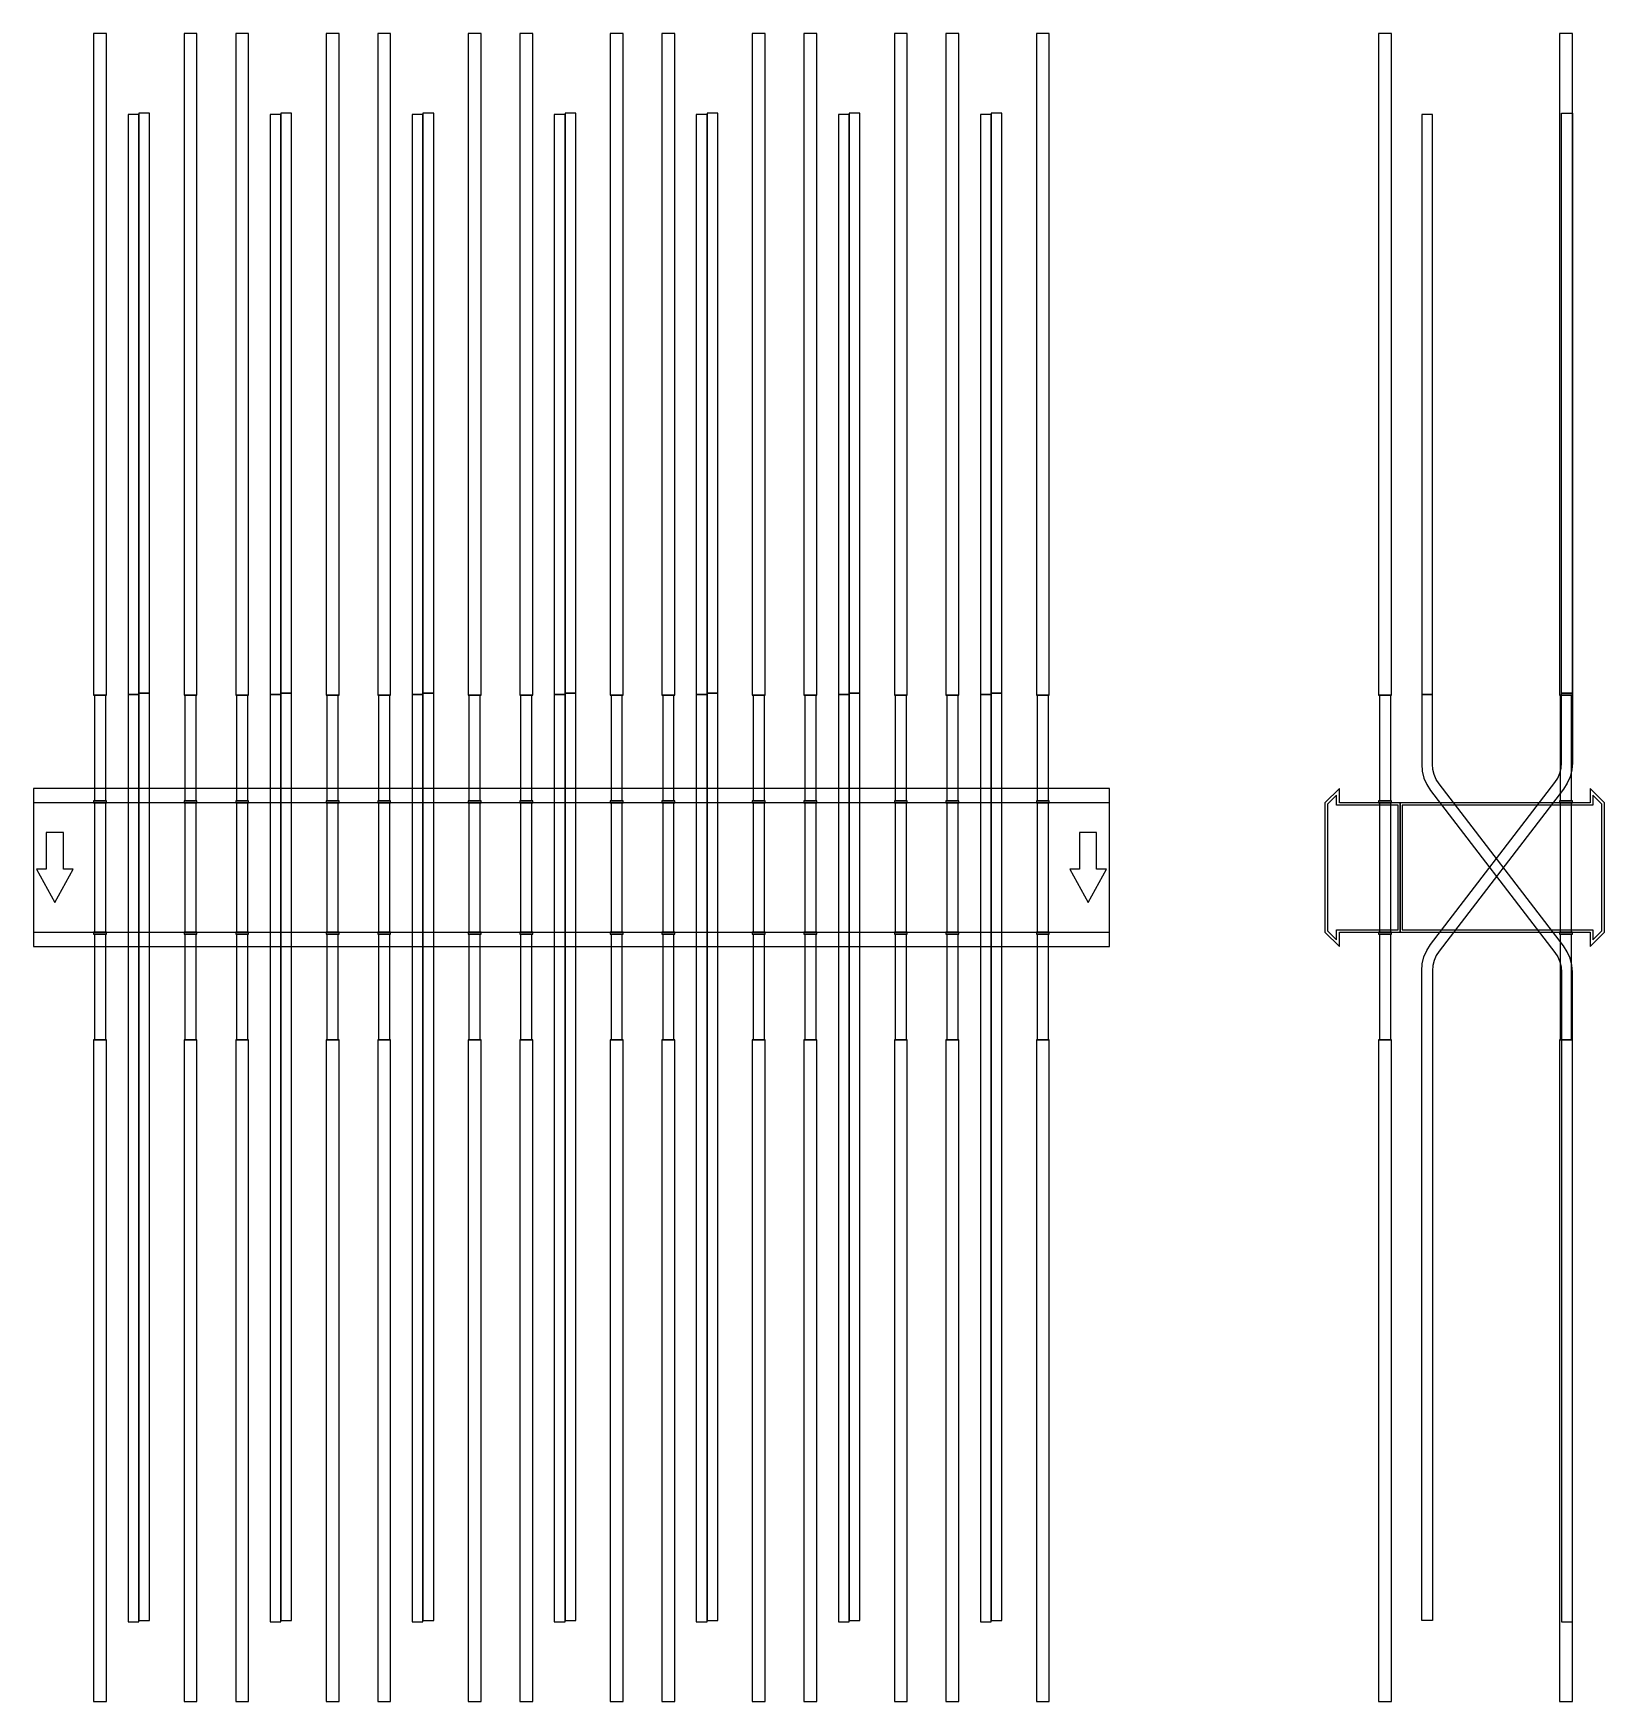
# Model space of a CAD drawing. Extents: x 0 to 1460, y -775 to 775.
import ezdxf

# ---------------------------------------------------------------- set-up
doc = ezdxf.new("R2010")
doc.units = 0
doc.layers.add('Halfen', color=7, linetype='CONTINUOUS')

msp = doc.modelspace()

# ---------------------------------------------------------------- linework, layer by layer
at = {"layer": 'Halfen', "color": 7}
for points in [[(68, 160), (68, 775), (56, 775), (56, 160)], [(152, 160), (152, 775), (140, 775), (140, 160)], [(200, 160), (200, 775), (188, 775), (188, 160)], [(284, 160), (284, 775), (272, 775), (272, 160)], [(332, 160), (332, 775), (320, 775), (320, 160)], [(416, 160), (416, 775), (404, 775), (404, 160)], [(464, 160), (464, 775), (452, 775), (452, 160)], [(548, 160), (548, 775), (536, 775), (536, 160)], [(596, 160), (596, 775), (584, 775), (584, 160)], [(680, 160), (680, 775), (668, 775), (668, 160)], [(728, 160), (728, 775), (716, 775), (716, 160)], [(812, 160), (812, 775), (800, 775), (800, 160)], [(860, 160), (860, 775), (848, 775), (848, 160)], [(944, 160), (944, 775), (932, 775), (932, 160)], [(1262, 160), (1262, 775), (1250, 775), (1250, 160)], [(1430, 160), (1430, 775), (1418, 775), (1418, 160)], [(98, 160.757), (98, 699.757), (88, 699.757), (88, 160.757)], [(108, 161.923), (108, 700.923), (98, 700.923), (98, 161.923)], [(230, 160.757), (230, 699.757), (220, 699.757), (220, 160.757)], [(240, 161.923), (240, 700.923), (230, 700.923), (230, 161.923)], [(362, 160.757), (362, 699.757), (352, 699.757), (352, 160.757)], [(372, 161.923), (372, 700.923), (362, 700.923), (362, 161.923)], [(494, 160.757), (494, 699.757), (484, 699.757), (484, 160.757)], [(504, 161.923), (504, 700.923), (494, 700.923), (494, 161.923)], [(626, 160.757), (626, 699.757), (616, 699.757), (616, 160.757)], [(636, 161.923), (636, 700.923), (626, 700.923), (626, 161.923)], [(758, 160.757), (758, 699.757), (748, 699.757), (748, 160.757)], [(768, 161.923), (768, 700.923), (758, 700.923), (758, 161.923)], [(890, 160.757), (890, 699.757), (880, 699.757), (880, 160.757)], [(900, 161.923), (900, 700.923), (890, 700.923), (890, 161.923)], [(1300, 160.757), (1300, 699.757), (1290, 699.757), (1290, 160.757)], [(1420, 161.923), (1420, 700.923), (1430, 700.923), (1430, 161.923)], [(67.25, 62), (67.25, 160), (56.75, 160), (56.75, 62)], [(98, -700.923), (98, 160.757), (88, 160.757), (88, -700.923)], [(108, -699.757), (108, 161.923), (98, 161.923), (98, -699.757)], [(151.25, 62), (151.25, 160), (140.75, 160), (140.75, 62)], [(199.25, 62), (199.25, 160), (188.75, 160), (188.75, 62)], [(230, -700.923), (230, 160.757), (220, 160.757), (220, -700.923)], [(240, -699.757), (240, 161.923), (230, 161.923), (230, -699.757)], [(283.25, 62), (283.25, 160), (272.75, 160), (272.75, 62)], [(331.25, 62), (331.25, 160), (320.75, 160), (320.75, 62)], [(362, -700.923), (362, 160.757), (352, 160.757), (352, -700.923)], [(372, -699.757), (372, 161.923), (362, 161.923), (362, -699.757)], [(415.25, 62), (415.25, 160), (404.75, 160), (404.75, 62)], [(463.25, 62), (463.25, 160), (452.75, 160), (452.75, 62)], [(494, -700.923), (494, 160.757), (484, 160.757), (484, -700.923)], [(504, -699.757), (504, 161.923), (494, 161.923), (494, -699.757)], [(547.25, 62), (547.25, 160), (536.75, 160), (536.75, 62)], [(595.25, 62), (595.25, 160), (584.75, 160), (584.75, 62)], [(626, -700.923), (626, 160.757), (616, 160.757), (616, -700.923)], [(636, -699.757), (636, 161.923), (626, 161.923), (626, -699.757)], [(679.25, 62), (679.25, 160), (668.75, 160), (668.75, 62)], [(727.25, 62), (727.25, 160), (716.75, 160), (716.75, 62)], [(758, -700.923), (758, 160.757), (748, 160.757), (748, -700.923)], [(768, -699.757), (768, 161.923), (758, 161.923), (758, -699.757)], [(811.25, 62), (811.25, 160), (800.75, 160), (800.75, 62)], [(859.25, 62), (859.25, 160), (848.75, 160), (848.75, 62)], [(890, -700.923), (890, 160.757), (880, 160.757), (880, -700.923)], [(900, -699.757), (900, 161.923), (890, 161.923), (890, -699.757)], [(943.25, 62), (943.25, 160), (932.75, 160), (932.75, 62)], [(1261.25, 62), (1261.25, 160), (1250.75, 160), (1250.75, 62)], [(1290, -699.757), (1290, -96.007), (1290.534, -89.492), (1292.123, -83.15), (1294.723, -77.152), (1298.266, -71.657), (1413.801, 78.911), (1416.458, 83.032), (1418.408, 87.53), (1419.599, 92.287), (1420, 97.174), (1420, 161.923), (1430, 161.923), (1430, 97.174), (1429.466, 90.658), (1427.877, 84.316), (1425.277, 78.318), (1421.734, 72.823), (1306.199, -77.745), (1303.542, -81.866), (1301.592, -86.364), (1300.401, -91.121), (1300, -96.007), (1300, -699.757)], [(1430, -700.923), (1430, -97.174), (1429.466, -90.658), (1427.877, -84.316), (1425.277, -78.318), (1421.734, -72.823), (1306.199, 77.745), (1303.542, 81.865), (1301.592, 86.364), (1300.401, 91.121), (1300, 96.007), (1300, 160.757), (1290, 160.757), (1290, 96.007), (1290.534, 89.492), (1292.123, 83.15), (1294.723, 77.152), (1298.266, 71.657), (1413.801, -78.911), (1416.458, -83.032), (1418.408, -87.531), (1419.599, -92.287), (1420, -97.174), (1420, -700.923)], [(1429.25, 62), (1429.25, 160), (1418.75, 160), (1418.75, 62)], [(0, -73.5), (1000, -73.5), (1000, 73.5), (0, 73.5)], [(68, 60), (68, 62), (56, 62), (56, 60)], [(152, 60), (152, 62), (140, 62), (140, 60)], [(200, 60), (200, 62), (188, 62), (188, 60)], [(284, 60), (284, 62), (272, 62), (272, 60)], [(332, 60), (332, 62), (320, 62), (320, 60)], [(416, 60), (416, 62), (404, 62), (404, 60)], [(464, 60), (464, 62), (452, 62), (452, 60)], [(548, 60), (548, 62), (536, 62), (536, 60)], [(596, 60), (596, 62), (584, 62), (584, 60)], [(680, 60), (680, 62), (668, 62), (668, 60)], [(728, 60), (728, 62), (716, 62), (716, 60)], [(812, 60), (812, 62), (800, 62), (800, 60)], [(860, 60), (860, 62), (848, 62), (848, 60)], [(944, 60), (944, 62), (932, 62), (932, 60)], [(1270, -60), (1270, 60), (1213.5, 60), (1213.5, 73.5), (1200, 60), (1200, -60), (1213.5, -73.5), (1213.5, -60)], [(1268, -58), (1268, 58), (1211, 58), (1211, 67.25), (1202.5, 58.75), (1202.5, -58.75), (1211, -67.25), (1211, -58)], [(1262, 60), (1262, 62), (1250, 62), (1250, 60)], [(1460, -60), (1460, 60), (1446.5, 73.5), (1446.5, 60), (1270, 60), (1270, -60), (1446.5, -60), (1446.5, -73.5)], [(1457.5, -58.75), (1457.5, 58.75), (1449, 67.25), (1449, 58), (1272, 58), (1272, -58), (1449, -58), (1449, -67.25)], [(1430, 60), (1430, 62), (1418, 62), (1418, 60)], [(0, -60), (1000, -60), (1000, 60), (0, 60)], [(67.25, -60), (67.25, 60), (56.75, 60), (56.75, -60)], [(151.25, -60), (151.25, 60), (140.75, 60), (140.75, -60)], [(199.25, -60), (199.25, 60), (188.75, 60), (188.75, -60)], [(283.25, -60), (283.25, 60), (272.75, 60), (272.75, -60)], [(331.25, -60), (331.25, 60), (320.75, 60), (320.75, -60)], [(415.25, -60), (415.25, 60), (404.75, 60), (404.75, -60)], [(463.25, -60), (463.25, 60), (452.75, 60), (452.75, -60)], [(547.25, -60), (547.25, 60), (536.75, 60), (536.75, -60)], [(595.25, -60), (595.25, 60), (584.75, 60), (584.75, -60)], [(679.25, -60), (679.25, 60), (668.75, 60), (668.75, -60)], [(727.25, -60), (727.25, 60), (716.75, 60), (716.75, -60)], [(811.25, -60), (811.25, 60), (800.75, 60), (800.75, -60)], [(859.25, -60), (859.25, 60), (848.75, 60), (848.75, -60)], [(943.25, -60), (943.25, 60), (932.75, 60), (932.75, -60)], [(1261.25, -60), (1261.25, 60), (1250.75, 60), (1250.75, -60)], [(1429.25, -60), (1429.25, 60), (1418.75, 60), (1418.75, -60)], [(20, -32.5), (37, -1.5), (28, -1.5), (28, 32.5), (12, 32.5), (12, -1.5), (3, -1.5)], [(980, -32.5), (997, -1.5), (988, -1.5), (988, 32.5), (972, 32.5), (972, -1.5), (963, -1.5)], [(68, -62), (68, -60), (56, -60), (56, -62)], [(67.25, -160), (67.25, -62), (56.75, -62), (56.75, -160)], [(152, -62), (152, -60), (140, -60), (140, -62)], [(151.25, -160), (151.25, -62), (140.75, -62), (140.75, -160)], [(200, -62), (200, -60), (188, -60), (188, -62)], [(199.25, -160), (199.25, -62), (188.75, -62), (188.75, -160)], [(284, -62), (284, -60), (272, -60), (272, -62)], [(283.25, -160), (283.25, -62), (272.75, -62), (272.75, -160)], [(332, -62), (332, -60), (320, -60), (320, -62)], [(331.25, -160), (331.25, -62), (320.75, -62), (320.75, -160)], [(416, -62), (416, -60), (404, -60), (404, -62)], [(415.25, -160), (415.25, -62), (404.75, -62), (404.75, -160)], [(464, -62), (464, -60), (452, -60), (452, -62)], [(463.25, -160), (463.25, -62), (452.75, -62), (452.75, -160)], [(548, -62), (548, -60), (536, -60), (536, -62)], [(547.25, -160), (547.25, -62), (536.75, -62), (536.75, -160)], [(596, -62), (596, -60), (584, -60), (584, -62)], [(595.25, -160), (595.25, -62), (584.75, -62), (584.75, -160)], [(680, -62), (680, -60), (668, -60), (668, -62)], [(679.25, -160), (679.25, -62), (668.75, -62), (668.75, -160)], [(728, -62), (728, -60), (716, -60), (716, -62)], [(727.25, -160), (727.25, -62), (716.75, -62), (716.75, -160)], [(812, -62), (812, -60), (800, -60), (800, -62)], [(811.25, -160), (811.25, -62), (800.75, -62), (800.75, -160)], [(860, -62), (860, -60), (848, -60), (848, -62)], [(859.25, -160), (859.25, -62), (848.75, -62), (848.75, -160)], [(944, -62), (944, -60), (932, -60), (932, -62)], [(943.25, -160), (943.25, -62), (932.75, -62), (932.75, -160)], [(1262, -62), (1262, -60), (1250, -60), (1250, -62)], [(1261.25, -160), (1261.25, -62), (1250.75, -62), (1250.75, -160)], [(1430, -62), (1430, -60), (1418, -60), (1418, -62)], [(1429.25, -160), (1429.25, -62), (1418.75, -62), (1418.75, -160)], [(68, -775), (68, -160), (56, -160), (56, -775)], [(152, -775), (152, -160), (140, -160), (140, -775)], [(200, -775), (200, -160), (188, -160), (188, -775)], [(284, -775), (284, -160), (272, -160), (272, -775)], [(332, -775), (332, -160), (320, -160), (320, -775)], [(416, -775), (416, -160), (404, -160), (404, -775)], [(464, -775), (464, -160), (452, -160), (452, -775)], [(548, -775), (548, -160), (536, -160), (536, -775)], [(596, -775), (596, -160), (584, -160), (584, -775)], [(680, -775), (680, -160), (668, -160), (668, -775)], [(728, -775), (728, -160), (716, -160), (716, -775)], [(812, -775), (812, -160), (800, -160), (800, -775)], [(860, -775), (860, -160), (848, -160), (848, -775)], [(944, -775), (944, -160), (932, -160), (932, -775)], [(1262, -775), (1262, -160), (1250, -160), (1250, -775)], [(1430, -775), (1430, -160), (1418, -160), (1418, -775)]]:
    msp.add_lwpolyline(points, close=True, dxfattribs=at)

doc.saveas('drawing.dxf')
